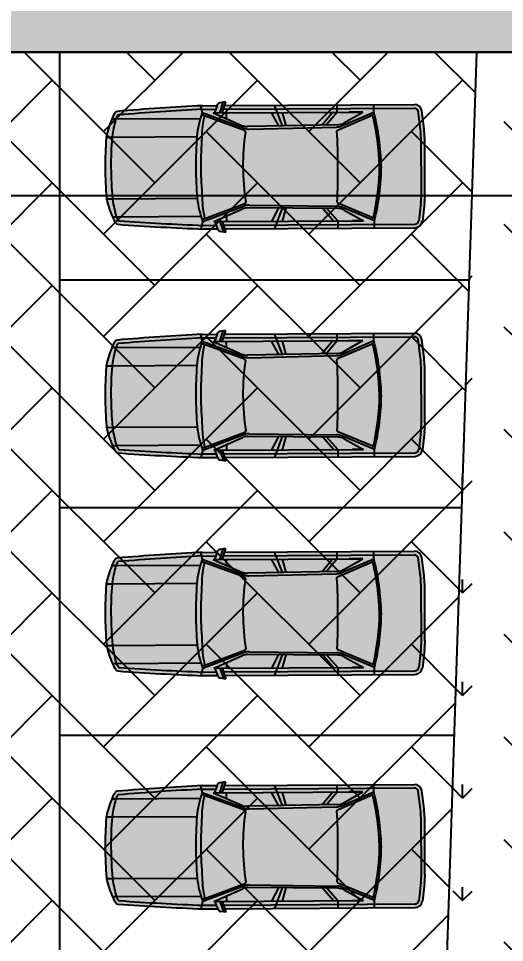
# Model space of a CAD drawing. Header units: inches. Extents: x 218041 to 238734, y -94371 to -86245.
# Drawn here: x 229881.8 to 229888.5, y -90162.28 to -90149.54 of the extents above; entities that cross this region are included whole.
import ezdxf

# ---------------------------------------------------------------- set-up
doc = ezdxf.new("R2010")
doc.units = ezdxf.units.IN
doc.header["$LTSCALE"] = 0.1
doc.header["$MEASUREMENT"] = 0
doc.header["$PDMODE"] = 35
doc.linetypes.add('DASHED2', pattern=[0.375, 0.25, -0.125])
doc.layers.add('0 finos', color=250, linetype='Continuous')
doc.layers.add('dimension', color=5, linetype='Continuous')
doc.styles.get("Standard").update_dxf_attribs({"font": 'swisscb.ttf'})
doc.dimstyles.get("Standard").update_dxf_attribs({"dimtxt": 7, "dimasz": 7, "dimexe": 7, "dimexo": 7, "dimgap": 2, "dimtad": 0, "dimzin": 0, "dimdsep": 46, "dimlunit": 4, "dimtxsty": 'Standard', "dimblk": 'OBLIQUE', "dimcen": 0.09, "dimclrd": 256, "dimclre": 256, "dimclrt": 256, "dimadec": 1, "dimazin": 0, "dimtfac": 1, "dimtofl": 0, "dimtmove": 0, "dimatfit": 3, "dimldrblk": 'OBLIQUE', "dimfxl": 0, "dimfrac": 1, "dimtolj": 1, "dimtzin": 0, "dimlwd": 0, "dimlwe": 0, "dimarcsym": 0})
pattern_1 = [(0, (-9761.174, 4111.89414), (1.125, 0.75), [2.15, -0.1]), (0, (-9762.299, 4111.99414), (1.125, 0.75), [2.15, -0.1]), (90, (-9761.174, 4111.8941), (-1.125, 0.75), [-0.85, 0.65]), (90, (-9761.274, 4111.8941), (-1.125, 0.75), [-0.85, 0.65])]

# ---------------------------------------------------------------- blocks, each defined once
blk = doc.blocks.new('carro')
at = {"lineweight": -3, "true_color": 0xffffff, "transparency": 33554687}
h = blk.add_hatch(color=7, dxfattribs=at)
h.dxf.hatch_style = 1
h.paths.add_polyline_path([(-0.239, 0.799), (-0.963, 0.794), (-0.979, 0.744), (-0.219, 0.749)], flags=17)
h.paths.add_polyline_path([(-0.258, 0.849), (-0.947, 0.845), (-0.963, 0.794), (-0.239, 0.799)])
h.paths.add_polyline_path([(0.609, 0.854), (-0.258, 0.849), (-0.239, 0.799), (0.61, 0.804)])
h.paths.add_polyline_path([(0.61, 0.804), (-0.239, 0.799), (-0.219, 0.749), (0.61, 0.754)], flags=17)
h.paths.add_polyline_path([(-0.149, 0.749), (-0.219, 0.749), (-0.148, 0.566), (-0.098, 0.567)], flags=17)
h.paths.add_polyline_path([(-0.219, 0.749), (-0.299, 0.748), (-0.198, 0.565), (-0.148, 0.566)], flags=17)
h.paths.add_polyline_path([(-1.063, 0.794), (-1.246, 0.793, 0.000111), (-1.262, 0.792), (-1.249, 0.743), (-0.674, 0.532, 0.093745), (-0.608, 0.521), (0.602, 0.549, 0.096429), (0.669, 0.564), (1.115, 0.756), (1.115, 0.806), (0.61, 0.804), (0.61, 0.754), (0.965, 0.756), (0.701, 0.605, -0.125245), (0.615, 0.581), (-0.626, 0.557, -0.107612), (-0.702, 0.571), (-1.099, 0.744), (-1.079, 0.744)])
h.paths.add_polyline_path([(-0.964, 0.889), (-1.007, 0.881, 0.275957), (-1.045, 0.847), (-1.079, 0.744), (-1.011, 0.744)])
h.paths.add_polyline_path([(-0.93, 0.895), (-0.964, 0.889), (-1.011, 0.744), (-0.979, 0.744)])
h.paths.add_polyline_path([(-1.219, 0.704), (-1.258, 0.718, 0.061826), (-1.323, 0.417, 0.041045), (-1.318, -0.433, 0.061826), (-1.25, -0.733), (-1.211, -0.718, -0.06128), (-1.249, -0.427, -0.041045), (-1.253, 0.412, -0.06128)])
h.paths.add_polyline_path([(-0.919, 0.745), (-1.099, 0.744), (-0.919, 0.665)], flags=17)
h.paths.add_polyline_path([(0.61, 0.754), (0.551, 0.753), (0.402, 0.577), (0.462, 0.578)], flags=17)
h.paths.add_polyline_path([(1.114, 0.856), (0.609, 0.854), (0.61, 0.804), (1.115, 0.806)])
h.paths.add_polyline_path([(1.676, 0.86), (1.114, 0.856), (1.115, 0.806), (1.676, 0.81, -0.378242), (1.726, 0.766), (1.759, 0.516, -0.031099), (1.767, 0.398), (1.771, -0.377, -0.031099), (1.765, -0.495), (1.735, -0.746, -0.378242), (1.686, -0.79), (1.124, -0.793), (1.124, -0.843), (1.686, -0.84, 0.378242), (1.785, -0.752), (1.814, -0.501, 0.031099), (1.821, -0.377), (1.817, 0.398, 0.031099), (1.809, 0.522), (1.776, 0.773, 0.378242)])
h.paths.add_polyline_path([(-1.274, 0.841, 0.008119), (-2.422, 0.764, 0.20461), (-2.452, 0.745, 0.063073), (-2.494, 0.661), (-2.439, 0.661, -0.045965), (-2.424, 0.694, -0.012695), (-2.416, 0.709, -0.234734), (-2.404, 0.715, -0.008082), (-1.262, 0.792)])
h.paths.add_polyline_path([(-1.047, 0.844), (-1.246, 0.843, 0.000197), (-1.274, 0.841), (-1.262, 0.792, -0.000111), (-1.246, 0.793), (-1.063, 0.794)])
h = blk.add_hatch(color=7, dxfattribs=at)
h.dxf.hatch_style = 1
h.paths.add_polyline_path([(1.219, 0.007, 0.058808), (1.115, 0.756), (0.669, 0.564, -0.096429), (0.602, 0.549), (-0.608, 0.521, -0.093745), (-0.674, 0.532), (-1.249, 0.743, 0.005187), (-1.258, 0.718), (-0.666, 0.502, -0.355359), (-0.653, 0.48, 0.075938), (-0.648, -0.488, -0.355359), (-0.661, -0.51), (-1.25, -0.733, 0.005187), (-1.241, -0.757), (-0.668, -0.54, -0.093745), (-0.602, -0.528), (0.608, -0.542, -0.096429), (0.676, -0.556), (1.124, -0.743, 0.058808)])
h.paths.add_polyline_path([(0.619, 0.004, 0.019683), (0.607, 0.493, -0.316887), (0.616, 0.508), (1.094, 0.714, -0.463254), (1.101, 0.711, -0.055587), (1.194, 0.007, -0.055587), (1.109, -0.698, -0.463254), (1.102, -0.701), (0.622, -0.501, -0.316887), (0.613, -0.486, 0.019683)], flags=0)
h.paths.add_polyline_path([(-0.653, 0.48, 0.355359), (-0.666, 0.502), (-1.219, 0.704, 0.06128), (-1.253, 0.412, 0.041045), (-1.249, -0.427, 0.06128), (-1.211, -0.718), (-0.661, -0.51, 0.355359), (-0.648, -0.488, -0.075938)])
h.paths.add_polyline_path([(-1.323, 0.417, -0.051116), (-1.275, 0.668), (-2.439, 0.661, 0.014996), (-2.443, 0.649, 0.030995), (-2.492, 0.418, 0.018088), (-2.493, 0.403, 0.040285), (-2.489, -0.432, 0.018088), (-2.487, -0.447, 0.032553), (-2.432, -0.689), (-1.267, -0.682, -0.051116), (-1.318, -0.433, -0.041045)])
h.paths.add_polyline_path([(-1.249, 0.743), (-1.262, 0.792, 0.008082), (-2.404, 0.715, 0.234734), (-2.416, 0.709, 0.012695), (-2.424, 0.694, 0.045965), (-2.439, 0.661), (-1.275, 0.668, -0.015864)])
h.paths.add_polyline_path([(-1.267, -0.682), (-2.432, -0.689, 0.000737), (-2.43, -0.695, 0.037545), (-2.429, -0.698, 0.033815), (-2.407, -0.737, 0.234734), (-2.396, -0.743, 0.008089), (-1.251, -0.807), (-1.241, -0.757, -0.015864)])
h.paths.add_polyline_path([(1.101, 0.711, 0.463254), (1.094, 0.714), (0.616, 0.508, 0.316887), (0.607, 0.493, -0.019683), (0.619, 0.004, -0.019683), (0.613, -0.486, 0.316887), (0.622, -0.501), (1.102, -0.701, 0.463254), (1.109, -0.698, 0.055587), (1.194, 0.007, 0.055587)], flags=16)
h.paths.add_polyline_path([(1.767, 0.398, 0.031099), (1.759, 0.516), (1.726, 0.766, 0.378242), (1.676, 0.81), (1.115, 0.806), (1.115, 0.756, -0.058808), (1.219, 0.007, -0.058808), (1.124, -0.743), (1.124, -0.793), (1.686, -0.79, 0.378242), (1.735, -0.746), (1.765, -0.495, 0.031099), (1.771, -0.377)])
h = blk.add_hatch(color=7, dxfattribs=at)
h.dxf.hatch_style = 1
h.paths.add_polyline_path([(-2.443, 0.649, -0.014996), (-2.439, 0.661), (-2.494, 0.661, 0.049407), (-2.57, 0.424, 0.017956), (-2.573, 0.41), (-2.493, 0.411, -0.009187), (-2.492, 0.418, -0.030995)])
h.paths.add_polyline_path([(-2.493, 0.403, -0.0089), (-2.493, 0.411), (-2.573, 0.41, 0.016943), (-2.574, 0.397, 0.039064), (-2.569, -0.426, 0.016943), (-2.568, -0.44), (-2.488, -0.439, -0.0089), (-2.489, -0.432, -0.040285)])
h.paths.add_polyline_path([(-2.487, -0.447, -0.009187), (-2.488, -0.439), (-2.568, -0.44, 0.017956), (-2.565, -0.454, 0.049407), (-2.487, -0.689), (-2.432, -0.689, -0.032553)])
h.paths.add_polyline_path([(-1.262, -0.856, -0.008132), (-2.413, -0.792, -0.20461), (-2.443, -0.773, -0.063073), (-2.487, -0.689), (-2.432, -0.689, 0.000737), (-2.43, -0.695, 0.037545), (-2.429, -0.698, 0.033815), (-2.407, -0.737, 0.234734), (-2.396, -0.743, 0.008089), (-1.251, -0.807)])
h.paths.add_polyline_path([(-1.071, -0.756), (-1.091, -0.756), (-0.695, -0.579, -0.107612), (-0.62, -0.564), (0.622, -0.574, -0.125245), (0.708, -0.597), (0.974, -0.744), (0.619, -0.746), (0.619, -0.796), (1.124, -0.793), (1.124, -0.743), (0.676, -0.556, 0.096429), (0.608, -0.542), (-0.602, -0.528, 0.093745), (-0.668, -0.54), (-1.241, -0.757), (-1.251, -0.807, 0.000105), (-1.237, -0.807), (-1.054, -0.806)])
h.paths.add_polyline_path([(-1.054, -0.806), (-1.237, -0.807, -0.000105), (-1.251, -0.807), (-1.262, -0.856, 0.000184), (-1.236, -0.857), (-1.037, -0.856)])
h.paths.add_polyline_path([(-0.211, -0.751), (-0.971, -0.756), (-0.954, -0.806), (-0.229, -0.801)], flags=17)
h.paths.add_polyline_path([(-0.911, -0.676), (-1.091, -0.756), (-0.911, -0.755)], flags=17)
h.paths.add_polyline_path([(-1.002, -0.756), (-1.071, -0.756), (-1.036, -0.859, 0.275957), (-0.996, -0.892), (-0.953, -0.9)])
h.paths.add_polyline_path([(-0.971, -0.756), (-1.002, -0.756), (-0.953, -0.9), (-0.92, -0.905)])
h.paths.add_polyline_path([(-0.229, -0.801), (-0.954, -0.806), (-0.937, -0.855), (-0.248, -0.851)])
h.paths.add_polyline_path([(0.619, -0.796), (-0.229, -0.801), (-0.248, -0.851), (0.619, -0.846)])
h.paths.add_polyline_path([(0.619, -0.746), (-0.211, -0.751), (-0.229, -0.801), (0.619, -0.796)], flags=17)
h.paths.add_polyline_path([(-0.092, -0.568), (-0.142, -0.568), (-0.211, -0.751), (-0.141, -0.751)], flags=17)
h.paths.add_polyline_path([(-0.142, -0.568), (-0.192, -0.567), (-0.291, -0.752), (-0.211, -0.751)], flags=17)
h.paths.add_polyline_path([(0.408, -0.572), (-0.092, -0.568), (-0.141, -0.751), (0.559, -0.747)], flags=17)
h.paths.add_polyline_path([(0.468, -0.573), (0.408, -0.572), (0.559, -0.747), (0.619, -0.746)], flags=17)
h.paths.add_polyline_path([(1.124, -0.793), (0.619, -0.796), (0.619, -0.846), (1.124, -0.843)])
h = blk.add_hatch(color=7, dxfattribs=at)
h.dxf.hatch_style = 1
h.paths.add_polyline_path([(-0.299, 0.748), (-0.919, 0.745), (-0.919, 0.665), (-0.702, 0.571, 0.107612), (-0.626, 0.557), (-0.198, 0.565)])
h.paths.add_polyline_path([(0.551, 0.753), (-0.149, 0.749), (-0.098, 0.567), (0.402, 0.577)])
h.paths.add_polyline_path([(0.965, 0.756), (0.61, 0.754), (0.462, 0.578), (0.615, 0.581, 0.125245), (0.701, 0.605)])
h = blk.add_hatch(color=7, dxfattribs=at)
h.dxf.hatch_style = 1
h.paths.add_polyline_path([(1.194, 0.007, 0.055587), (1.101, 0.711, 0.463254), (1.094, 0.714), (0.616, 0.508, 0.316887), (0.607, 0.493, -0.019683), (0.619, 0.004, -0.019683), (0.613, -0.486, 0.316887), (0.622, -0.501), (1.102, -0.701, 0.463254), (1.109, -0.698, 0.055587)])
h = blk.add_hatch(color=7, dxfattribs=at)
h.dxf.hatch_style = 1
h.paths.add_polyline_path([(0.708, -0.597, 0.125245), (0.622, -0.574), (0.468, -0.573), (0.619, -0.746), (0.974, -0.744)])
h.paths.add_polyline_path([(-0.192, -0.567), (-0.62, -0.564, 0.107612), (-0.695, -0.579), (-0.911, -0.676), (-0.911, -0.755), (-0.291, -0.752)])
at = {"layer": '0 finos', "color": 0}
for p, q in [((-0.93, 0.895), (-1.007, 0.881)), ((-0.93, 0.895), (-0.979, 0.744)), ((-1.274, 0.841), (-1.249, 0.743)), ((-1.246, 0.843), (-1.047, 0.844)), ((-1.246, 0.793), (-1.063, 0.794)), ((-1.045, 0.847), (-1.079, 0.744)), ((-0.964, 0.889), (-1.011, 0.744)), ((-0.963, 0.794), (1.676, 0.81)), ((-0.947, 0.845), (1.676, 0.86)), ((-0.258, 0.849), (-0.148, 0.566)), ((0.61, 0.754), (0.609, 0.854)), ((1.115, 0.756), (1.114, 0.856)), ((1.759, 0.516), (1.726, 0.766)), ((1.809, 0.522), (1.776, 0.773)), ((-2.494, 0.661), (-2.439, 0.661)), ((-2.439, 0.661), (-1.275, 0.668)), ((-0.666, 0.502), (-1.258, 0.718)), ((-0.674, 0.532), (-1.249, 0.743)), ((-1.099, 0.744), (0.965, 0.756)), ((-1.099, 0.744), (-0.702, 0.571)), ((-0.919, 0.745), (-0.919, 0.665)), ((-0.299, 0.748), (-0.198, 0.565)), ((-0.149, 0.749), (-0.098, 0.567)), ((0.551, 0.753), (0.402, 0.577)), ((0.61, 0.754), (0.462, 0.578)), ((0.616, 0.508), (1.094, 0.714)), ((0.669, 0.564), (1.115, 0.756)), ((0.701, 0.605), (0.965, 0.756)), ((0.965, 0.756), (0.778, 0.755)), ((0.615, 0.581), (-0.626, 0.557)), ((-0.608, 0.521), (0.602, 0.549)), ((-2.573, 0.41), (-2.493, 0.411)), ((-2.476, 0.411), (-1.323, 0.417)), ((1.771, -0.377), (1.767, 0.398)), ((1.821, -0.377), (1.817, 0.398)), ((-2.568, -0.44), (-2.488, -0.439)), ((-2.471, -0.439), (-1.318, -0.433)), ((-0.661, -0.51), (-1.25, -0.733)), ((1.102, -0.701), (0.622, -0.501)), ((1.765, -0.495), (1.735, -0.746)), ((1.814, -0.501), (1.785, -0.752)), ((-0.668, -0.54), (-1.241, -0.757)), ((-1.091, -0.756), (-0.695, -0.579)), ((0.622, -0.574), (-0.62, -0.564)), ((-0.602, -0.528), (0.608, -0.542)), ((-0.291, -0.752), (-0.192, -0.567)), ((-0.248, -0.851), (-0.142, -0.568)), ((-0.141, -0.751), (-0.092, -0.568)), ((0.559, -0.747), (0.408, -0.572)), ((0.619, -0.746), (0.468, -0.573)), ((1.124, -0.743), (0.676, -0.556)), ((0.708, -0.597), (0.974, -0.744)), ((-2.487, -0.689), (-2.432, -0.689)), ((-2.432, -0.689), (-1.267, -0.682)), ((-1.262, -0.856), (-1.241, -0.757)), ((-1.091, -0.756), (0.974, -0.744)), ((-1.036, -0.859), (-1.071, -0.756)), ((-0.953, -0.9), (-1.002, -0.756)), ((-0.92, -0.905), (-0.971, -0.756)), ((-0.911, -0.755), (-0.911, -0.676)), ((0.619, -0.746), (0.619, -0.846)), ((0.974, -0.744), (0.819, -0.745)), ((1.124, -0.843), (1.124, -0.743)), ((-1.237, -0.807), (-1.054, -0.806)), ((-1.236, -0.857), (-1.037, -0.856)), ((-0.954, -0.806), (1.686, -0.79)), ((-0.937, -0.855), (1.686, -0.84)), ((-0.92, -0.905), (-0.996, -0.892))]:
    blk.add_line(p, q, dxfattribs=at)
for centre, radius, start, end in [((0.535, -34.533), 35.421, 92.8817, 94.7876), ((0.535, -34.583), 35.421, 92.8817, 94.7595), ((-0.998, 0.832), 0.05, 100.189, 161.8979), ((1.677, 0.76), 0.1, 7.4579, 90.3329), ((1.677, 0.76), 0.05, 7.4579, 90.3329), ((-1.339, 0.159), 1.259, 156.5474, 167.8615), ((-2.14, 0.534), 0.376, 145.8602, 160.2963), ((-0.601, 0.138), 1.911, 164.4728, 171.5741), ((-2.414, 0.72), 0.045, 99.6056, 145.8602), ((-2.25, 0.596), 0.2, 150.5092, 164.4728), ((-2.14, 0.534), 0.326, 147.5998, 150.5092), ((-2.403, 0.7), 0.015, 94.7595, 147.5998), ((-0.078, 0.306), 1.25, 159.5351, 174.8753), ((-0.049, 0.42), 1.205, 166.3495, 180.3763), ((1.096, 0.709), 0.005, 13.9297, 113.3542), ((-2.008, -0.06), 3.203, 1.1964, 13.9297), ((-2.008, -0.06), 3.228, 1.1964, 14.6587), ((-0.63, 0.737), 0.18, 246.5804, 271.1487), ((-0.612, 0.701), 0.18, 249.9002, 271.3224), ((0.598, 0.729), 0.18, 271.3224, 293.3542), ((0.612, 0.761), 0.18, 271.1487, 299.704), ((0.817, 0.392), 0.95, 0.3329, 7.4579), ((0.817, 0.392), 1, 0.3329, 7.4579), ((2.688, 0.016), 5.275, 175.8587, 184.807), ((-2.375, 0.382), 0.2, 167.8615, 175.8587), ((2.688, 0.016), 5.195, 175.7191, 184.9467), ((-2.294, 0.389), 0.2, 171.5741, 175.7191), ((3.848, 0.022), 5.186, 175.6321, 185.0337), ((3.848, 0.022), 5.116, 175.6321, 185.0337), ((2.517, 0.015), 3.205, 171.6477, 189.0181), ((-0.673, 0.483), 0.02, 351.6477, 69.9002), ((0.622, 0.494), 0.015, 113.3542, 183.6852), ((-5.6, 0.093), 6.22, 359.1748, 3.6852), ((-5.599, -0.158), 6.22, 356.9806, 1.4909), ((-2.008, 0.037), 3.203, 346.7361, 359.4694), ((-2.008, 0.037), 3.228, 346.0071, 359.4694), ((0.822, -0.383), 0.95, 353.2079, 0.3329), ((0.822, -0.383), 1, 353.2079, 0.3329), ((-2.37, -0.41), 0.2, 184.807, 192.8043), ((-1.337, -0.175), 1.259, 192.8043, 204.1184), ((-2.289, -0.415), 0.2, 184.9467, 189.0917), ((-0.6, -0.145), 1.911, 189.0917, 196.7185), ((-0.074, -0.307), 1.25, 185.7904, 201.1307), ((-0.044, -0.42), 1.205, 180.2895, 194.3163), ((-0.668, -0.491), 0.02, 290.7656, 9.0181), ((0.628, -0.487), 0.015, 176.9806, 247.3115), ((-0.621, -0.744), 0.18, 89.5171, 114.0853), ((-0.604, -0.708), 0.18, 89.3433, 110.7656), ((0.606, -0.722), 0.18, 67.3115, 89.3433), ((0.621, -0.754), 0.18, 60.9617, 89.5171), ((-2.134, -0.558), 0.376, 200.3694, 214.8056), ((-2.406, -0.687), 0.025, 196.7185, 205.3192), ((-2.134, -0.558), 0.326, 205.3192, 213.066), ((-2.395, -0.728), 0.015, 213.066, 265.9063), ((0.133, 34.587), 35.421, 265.9063, 267.7841), ((1.104, -0.697), 0.005, 247.3115, 346.7361), ((1.685, -0.74), 0.05, 270.3329, 353.2079), ((1.685, -0.74), 0.1, 270.3329, 353.2079), ((-2.406, -0.748), 0.045, 214.8056, 261.0602), ((0.133, 34.537), 35.421, 265.8782, 267.7841), ((-0.988, -0.843), 0.05, 198.7678, 260.4768)]:
    blk.add_arc(centre, radius, start, end, dxfattribs=at)
blk = doc.blocks.new('_ArchTick')
at = {"color": 0, "linetype": 'ByBlock', "const_width": 0.15}
blk.add_lwpolyline([(-0.5, -0.5), (0.5, 0.5)], dxfattribs=at)
blk = doc.blocks.new('*D702')
at = {"linetype": 'DASHED2', "transparency": 16777216}
for p, q in [((229918.471, -90148.783), (229918.471, -90152.047)), ((229790.643, -90150.063), (229790.643, -90152.047))]:
    blk.add_line(p, q, dxfattribs=at)
at = {"transparency": 16777216}
for p, q in [((229790.631, -90151.985), (229851.897, -90151.985)), ((229918.483, -90151.985), (229857.217, -90151.985))]:
    blk.add_line(p, q, dxfattribs=at)
at = {"layer": 'Defpoints', "color": 0, "lineweight": -3, "transparency": 16777216}
for p in [(229918.471, -90148.72), (229790.643, -90150), (229918.471, -90151.985)]:
    blk.add_point(p, dxfattribs=at)
at = {"transparency": 16777216, "xscale": 0.125, "yscale": 0.125, "zscale": 0.125, "rotation": 180}
blk.add_blockref('_ArchTick', (229790.643, -90151.985), dxfattribs=at)
at = {"transparency": 16777216, "xscale": 0.125, "yscale": 0.125, "zscale": 0.125}
blk.add_blockref('_ArchTick', (229918.471, -90151.985), dxfattribs=at)
at = {"lineweight": -3, "transparency": 16777216, "insert": (229854.557, -90151.985), "char_height": 1.5, "attachment_point": 5}
blk.add_mtext('\\A1;127.83', dxfattribs=at)
blk = doc.blocks.new('*D634')
at = {"linetype": 'DASHED2', "transparency": 16777216}
for p, q in [((229798.159, -90148.783), (229798.159, -90194.146)), ((229918.471, -90148.783), (229918.471, -90194.146))]:
    blk.add_line(p, q, dxfattribs=at)
at = {"transparency": 16777216}
for p, q in [((229798.146, -90194.084), (229848.15, -90194.084)), ((229918.483, -90194.084), (229868.48, -90194.084))]:
    blk.add_line(p, q, dxfattribs=at)
at = {"layer": 'Defpoints', "color": 0, "lineweight": -3, "transparency": 16777216}
for p in [(229798.159, -90148.72), (229918.471, -90148.72), (229918.471, -90194.084)]:
    blk.add_point(p, dxfattribs=at)
at = {"transparency": 16777216, "xscale": 0.125, "yscale": 0.125, "zscale": 0.125, "rotation": 180}
blk.add_blockref('_ArchTick', (229798.159, -90194.084), dxfattribs=at)
at = {"transparency": 16777216, "xscale": 0.125, "yscale": 0.125, "zscale": 0.125}
blk.add_blockref('_ArchTick', (229918.471, -90194.084), dxfattribs=at)
at = {"lineweight": -3, "transparency": 16777216, "insert": (229858.315, -90194.084), "char_height": 6, "attachment_point": 5}
blk.add_mtext('\\A1;120.31', dxfattribs=at)

msp = doc.modelspace()

# ---------------------------------------------------------------- hatches: boundary and pattern name
at = {"lineweight": -3, "true_color": 0xf7f281, "transparency": 33554687}
h = msp.add_hatch(dxfattribs=at)
h.set_pattern_fill('BRICK_UK_HIGH', color=51, scale=0.01, pattern_type=2)
h.set_pattern_definition(pattern_1)
h.paths.add_polyline_path([(229918.471, -90148.72), (229790.643, -90148.72), (229790.643, -90150), (229918.471, -90150)])
at = {"lineweight": -3, "true_color": 0x636466, "transparency": 33554687}
h = msp.add_hatch(dxfattribs=at)
h.set_pattern_fill('AR-HBONE', color=251, scale=0.25)
h.set_pattern_definition([(45, (-9761.174, 4111.8941), (0, 1.4142135624), [3, -1]), (135, (-9760.4669, 4112.6012), (1e-16, 1.4142135624), [3, -1])])
h.paths.add_polyline_path([(229888.111, -90150), (229820.859, -90150), (229887.431, -90170.72)])
at = {"lineweight": -3, "true_color": 0xf7f281, "transparency": 33554687}
h = msp.add_hatch(dxfattribs=at)
h.set_pattern_fill('BRICK_UK_HIGH', color=51, scale=0.01, pattern_type=2)
h.set_pattern_definition(pattern_1)
edge = h.paths.add_edge_path()
edge.add_spline(control_points=[(229893.265, -90169.83), (229893.653, -90169.603), (229894.121, -90169.593), (229894.518, -90169.789)], knot_values=[0, 0, 0, 0, 1, 1, 1, 1], degree=3, periodic=0)
edge.add_spline(control_points=[(229894.518, -90169.789), (229894.915, -90169.985), (229895.193, -90170.362), (229895.252, -90170.81)], knot_values=[0, 0, 0, 0, 1, 1, 1, 1], degree=3, periodic=0)
edge.add_line((229895.252, -90170.81), (229895.63, -90173.272))
edge.add_line((229895.63, -90173.272), (229898.187, -90174.068))
edge.add_line((229898.187, -90174.068), (229897.64, -90170.449))
edge.add_spline(control_points=[(229897.64, -90170.449), (229897.559, -90169.863), (229897.772, -90169.278), (229898.211, -90168.891)], knot_values=[0, 0, 0, 0, 1, 1, 1, 1], degree=3, periodic=0)
edge.add_spline(control_points=[(229898.211, -90168.891), (229898.291, -90168.821), (229898.376, -90168.76), (229898.465, -90168.706)], knot_values=[0.819468, 0.819468, 0.819468, 0.819468, 1, 1, 1, 1], degree=3, periodic=0)
edge.add_arc((229901.602, -90161.853), 7.538, 208.8062, 245.4043, ccw=False)
edge.add_spline(control_points=[(229894.997, -90165.484), (229894.878, -90165.71), (229894.707, -90165.912), (229894.491, -90166.074)], knot_values=[0, 0, 0, 0, 0.35284, 0.35284, 0.35284, 0.35284], degree=3, periodic=0)
edge.add_line((229894.491, -90166.074), (229892.18, -90167.674))
edge.add_line((229892.18, -90167.674), (229889.819, -90169.223))
edge.add_line((229889.819, -90169.223), (229887.431, -90170.72))
edge.add_line((229887.431, -90170.72), (229890.55, -90171.691))
edge.add_line((229890.55, -90171.691), (229893.265, -90169.83))
edge = h.paths.add_edge_path()
edge.add_spline(control_points=[(229908.91, -90160.006), (229909.241, -90159.255), (229910.042, -90158.923), (229910.74, -90159.208)], knot_values=[0, 0, 0, 0, 0.979238, 0.979238, 0.979238, 0.979238], degree=3, periodic=0)
edge.add_line((229910.74, -90159.208), (229917.793, -90161.421))
edge.add_line((229917.793, -90161.421), (229917.941, -90158.933))
edge.add_line((229917.941, -90158.933), (229911.462, -90156.91))
edge.add_spline(control_points=[(229911.462, -90156.91), (229911.046, -90156.776), (229910.716, -90156.445), (229910.583, -90156.022)], knot_values=[0, 0, 0, 0, 1, 1, 1, 1], degree=3, periodic=0)
edge.add_spline(control_points=[(229910.583, -90156.022), (229910.45, -90155.6), (229910.531, -90155.139), (229910.791, -90154.794)], knot_values=[0, 0, 0, 0, 1, 1, 1, 1], degree=3, periodic=0)
edge.add_line((229910.791, -90154.794), (229912.301, -90153.206))
edge.add_line((229912.301, -90153.206), (229913.785, -90151.58))
edge.add_line((229913.785, -90151.58), (229915.179, -90150))
edge.add_line((229915.179, -90150), (229911.85, -90150))
edge.add_line((229911.85, -90150), (229910.275, -90151.812))
edge.add_line((229910.275, -90151.812), (229908.61, -90153.645))
edge.add_line((229908.61, -90153.645), (229906.906, -90155.439))
edge.add_spline(control_points=[(229906.906, -90155.439), (229906.696, -90155.642), (229906.444, -90155.784), (229906.175, -90155.861)], knot_values=[0.609473, 0.609473, 0.609473, 0.609473, 1, 1, 1, 1], degree=3, periodic=0)
edge.add_arc((229901.602, -90161.853), 7.538, 14.1772, 52.6448, ccw=False)
edge = h.paths.add_edge_path()
edge.add_spline(control_points=[(229906.175, -90155.861), (229905.756, -90155.982), (229905.297, -90155.946), (229904.892, -90155.737)], knot_values=[0, 0, 0, 0, 0.609473, 0.609473, 0.609473, 0.609473], degree=3, periodic=0)
edge.add_line((229904.892, -90155.737), (229904.892, -90155.071))
edge.add_arc((229901.602, -90161.853), 7.538, 64.1246, 180)
edge.add_arc((229901.602, -90161.853), 7.538, 180, 198.1629)
edge.add_line((229894.44, -90164.202), (229895.064, -90163.994))
edge.add_spline(control_points=[(229895.064, -90163.994), (229895.077, -90164.034), (229895.092, -90164.079), (229895.111, -90164.123)], knot_values=[0, 0, 0, 0, 1, 1, 1, 1], degree=3, periodic=0)
edge.add_spline(control_points=[(229895.111, -90164.123), (229895.265, -90164.582), (229895.217, -90165.072), (229894.997, -90165.484)], knot_values=[0.35284, 0.35284, 0.35284, 0.35284, 1, 1, 1, 1], degree=3, periodic=0)
edge.add_arc((229901.602, -90161.853), 7.538, 208.8062, 245.4043)
edge.add_spline(control_points=[(229898.465, -90168.706), (229898.869, -90168.464), (229899.36, -90168.396), (229899.822, -90168.527)], knot_values=[0, 0, 0, 0, 0.819468, 0.819468, 0.819468, 0.819468], degree=3, periodic=0)
edge.add_line((229899.822, -90168.527), (229899.822, -90169.177))
edge.add_arc((229901.602, -90161.853), 7.538, 256.3378, 360)
edge.add_arc((229901.602, -90161.853), 7.538, 0, 52.6448)
h.paths.add_polyline_path([(229906.842, -90161.853, -1), (229896.362, -90161.853, -1)], flags=16)
h.paths.add_polyline_path([(229906.261, -90161.853, -1), (229896.943, -90161.853, -1)], flags=0)
h.paths.add_polyline_path([(229899.218, -90162.858), (229903.979, -90162.858), (229903.979, -90160.762), (229899.218, -90160.762)], flags=8)
at = {"lineweight": -3, "transparency": 33554687}
h = msp.add_hatch(dxfattribs=at)
h.set_pattern_fill('GRASS', color=3)
h.set_pattern_definition([(90, (-9761.174, 4111.89414), (-0.707106781, 0.707106781), [0.1875, -1.226713563]), (45, (-9761.174, 4111.8941), (-0.707106781, 0.707106781), [0.1875, -0.8125]), (135, (-9761.174, 4111.8941), (-0.707106781, -0.707106781), [0.1875, -0.8125])])
edge = h.paths.add_edge_path()
edge.add_line((229887.431, -90170.72), (229889.819, -90169.223))
edge.add_line((229889.819, -90169.223), (229892.18, -90167.674))
edge.add_line((229892.18, -90167.674), (229894.491, -90166.074))
edge.add_spline(control_points=[(229894.491, -90166.074), (229894.707, -90165.912), (229894.878, -90165.71), (229894.997, -90165.484)], knot_values=[0, 0, 0, 0, 0.35284, 0.35284, 0.35284, 0.35284], degree=3, periodic=0)
edge.add_arc((229901.602, -90161.853), 7.538, 180, 208.8062, ccw=False)
edge.add_arc((229901.602, -90161.853), 7.538, 52.6448, 180, ccw=False)
edge.add_spline(control_points=[(229906.175, -90155.861), (229906.444, -90155.784), (229906.696, -90155.642), (229906.906, -90155.439)], knot_values=[0.609473, 0.609473, 0.609473, 0.609473, 1, 1, 1, 1], degree=3, periodic=0)
edge.add_line((229906.906, -90155.439), (229908.61, -90153.645))
edge.add_line((229908.61, -90153.645), (229910.275, -90151.812))
edge.add_line((229910.275, -90151.812), (229911.85, -90150))
edge.add_line((229911.85, -90150), (229888.111, -90150))
edge.add_line((229888.111, -90150), (229887.431, -90170.72))
edge = h.paths.add_edge_path()
edge.add_spline(control_points=[(229898.465, -90168.706), (229898.376, -90168.76), (229898.291, -90168.821), (229898.211, -90168.891)], knot_values=[0.819468, 0.819468, 0.819468, 0.819468, 1, 1, 1, 1], degree=3, periodic=0)
edge.add_spline(control_points=[(229898.211, -90168.891), (229897.772, -90169.278), (229897.559, -90169.863), (229897.64, -90170.449)], knot_values=[0, 0, 0, 0, 1, 1, 1, 1], degree=3, periodic=0)
edge.add_line((229897.64, -90170.449), (229898.187, -90174.068))
edge.add_line((229898.187, -90174.068), (229916.701, -90179.83))
edge.add_line((229916.701, -90179.83), (229917.793, -90161.421))
edge.add_line((229917.793, -90161.421), (229910.74, -90159.208))
edge.add_spline(control_points=[(229910.74, -90159.208), (229910.042, -90158.923), (229909.241, -90159.255), (229908.91, -90160.006)], knot_values=[0, 0, 0, 0, 0.979238, 0.979238, 0.979238, 0.979238], degree=3, periodic=0)
edge.add_arc((229901.602, -90161.853), 7.538, 0, 14.1772, ccw=False)
edge.add_arc((229901.602, -90161.853), 7.538, -114.5957, 0, ccw=False)
edge = h.paths.add_edge_path()
edge.add_line((229917.941, -90158.933), (229918.471, -90150))
edge.add_line((229918.471, -90150), (229915.179, -90150))
edge.add_line((229915.179, -90150), (229913.785, -90151.58))
edge.add_line((229913.785, -90151.58), (229912.301, -90153.206))
edge.add_line((229912.301, -90153.206), (229910.791, -90154.794))
edge.add_spline(control_points=[(229910.791, -90154.794), (229910.531, -90155.139), (229910.45, -90155.6), (229910.583, -90156.022)], knot_values=[0, 0, 0, 0, 1, 1, 1, 1], degree=3, periodic=0)
edge.add_spline(control_points=[(229910.583, -90156.022), (229910.716, -90156.445), (229911.046, -90156.776), (229911.462, -90156.91)], knot_values=[0, 0, 0, 0, 1, 1, 1, 1], degree=3, periodic=0)
edge.add_line((229911.462, -90156.91), (229917.941, -90158.933))

# ---------------------------------------------------------------- linework, layer by layer
at = {"lineweight": -3}
for p, q in [((229882.371, -90169.145), (229882.371, -90150)), ((229882.371, -90150), (229888.111, -90150)), ((229888.111, -90150), (229887.431, -90170.72)), ((229882.371, -90153.14), (229888.008, -90153.14)), ((229882.371, -90156.28), (229887.905, -90156.28)), ((229882.371, -90159.42), (229887.802, -90159.42))]:
    msp.add_line(p, q, dxfattribs=at)
at = {"color": 3, "lineweight": 60}
for centre, radius in [((229596.419, -90154.183), 3908.956), ((229959.344, -90375.999), 597.534)]:
    msp.add_circle(centre, radius, dxfattribs=at)
at = {"layer": 'dimension', "color": 18, "lineweight": 30, "true_color": 0x000000}
msp.add_line((229790.643, -90150), (229918.471, -90150), dxfattribs=at)

# ---------------------------------------------------------------- block references
at = {"linetype": 'ByBlock'}
for p in [(229885.581, -90151.583), (229885.581, -90154.736), (229885.581, -90157.743), (229885.581, -90160.959)]:
    msp.add_blockref('carro', p, dxfattribs=at)

# ---------------------------------------------------------------- dimensions: what is measured, and where the dimension line sits
at = {"lineweight": -3}
for base, p1, override, picture, middle in [((229918.471, -90151.985), (229790.643, -90150), {"dimscale": 0.25, "dimtxt": 6, "dimasz": 0.5, "dimexe": 0.25, "dimexo": 0.25, "dimgap": 0, "dimlunit": 2, "dimblk": 'ArchTick', "dimcen": 0.04, "dimdle": 0.05, "dimfxl": 0.18, "dimlwd": 65535, "dimlwe": 65535}, '*D702', (229854.557, -90151.985)), ((229918.471, -90194.084), (229798.159, -90148.72), {"dimscale": 0.25, "dimtxt": 24, "dimasz": 0.5, "dimexe": 0.25, "dimexo": 0.25, "dimgap": 0, "dimlunit": 2, "dimblk": 'ArchTick', "dimcen": 0.04, "dimdle": 0.05, "dimfxl": 0.18, "dimlwd": 65535, "dimlwe": 65535}, '*D634', (229858.315, -90194.084))]:
    dim = msp.add_linear_dim(base=base, p1=p1, p2=(229918.471, -90148.72), dimstyle='Standard', override=override, dxfattribs=at)
    dim.commit()
    dim.dimension.update_dxf_attribs({"geometry": picture, "text_midpoint": middle})

doc.saveas('drawing.dxf')
